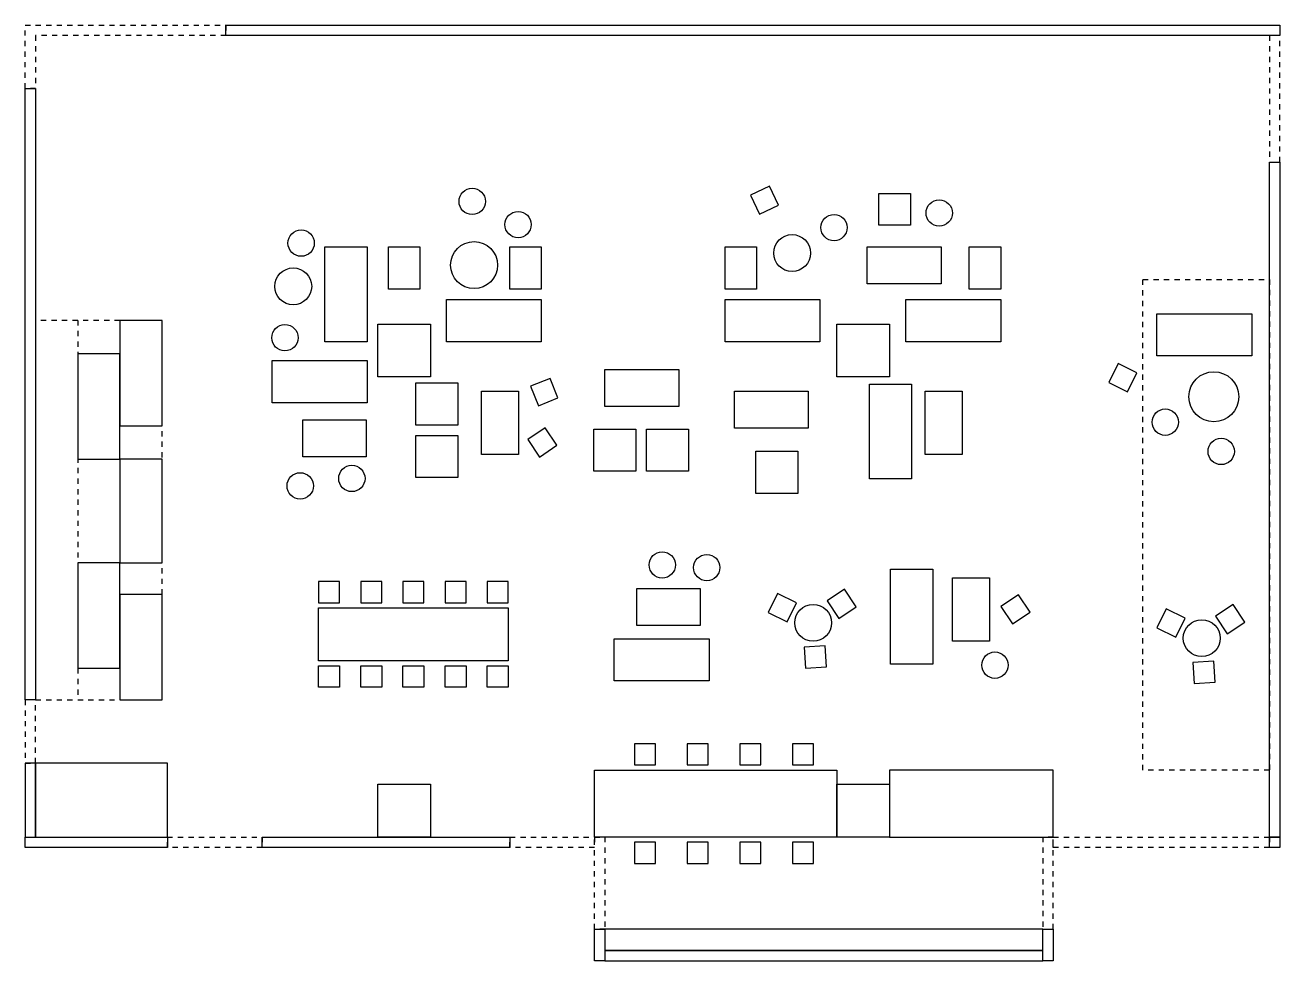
# Model space of a CAD drawing. Header units: metres. Extents: x 80 to 103.8, y -11.2 to 6.6.
import ezdxf

# ---------------------------------------------------------------- set-up
doc = ezdxf.new("R2010")
doc.units = ezdxf.units.M
doc.linetypes.add('Dashed', pattern=[0.01, 0.005, -0.005])
for name, color, linetype, true_color in [('墙体', 1, 'Continuous', 0xff0000), ('桌子', 100, 'Continuous', 0x00ff32), ('椅子', 160, 'Continuous', 0x004cff)]:
    doc.layers.add(name, color=color, linetype=linetype, true_color=true_color)
doc.layers.add('虚线', color=7, linetype='Dashed')

msp = doc.modelspace()

# ---------------------------------------------------------------- linework, layer by layer
at = {"layer": '墙体'}
for points in [[(83.798, 6.556), (103.798, 6.556), (103.798, 6.356), (83.798, 6.356)], [(80.186, -6.244), (79.986, -6.244), (79.986, 5.356), (80.186, 5.356)], [(103.798, 3.956), (103.798, -8.844), (103.598, -8.844), (103.598, 3.956)], [(86.68, 0.882), (87.68, 0.882), (87.68, -0.118), (86.68, -0.118)], [(95.388, 0.882), (96.388, 0.882), (96.388, -0.118), (95.388, -0.118)], [(80.186, -8.844), (80.186, -7.444), (79.986, -7.444), (79.986, -8.844)], [(86.68, -8.844), (86.68, -7.844), (87.68, -7.844), (87.68, -8.844)], [(95.388, -7.844), (96.388, -7.844), (96.388, -8.844), (95.388, -8.844)], [(79.986, -8.844), (82.686, -8.844), (82.686, -9.044), (79.986, -9.044)], [(84.486, -8.844), (89.186, -8.844), (89.186, -9.044), (84.486, -9.044)], [(103.598, -8.844), (103.798, -8.844), (103.798, -9.044), (103.598, -9.044)], [(90.79, -10.593), (90.99, -10.593), (90.99, -11.193), (90.79, -11.193)], [(99.298, -10.593), (99.498, -10.593), (99.498, -11.193), (99.298, -11.193)], [(99.298, -10.993), (90.99, -10.993), (90.99, -11.193), (99.298, -11.193)]]:
    msp.add_lwpolyline(points, close=True, dxfattribs=at)
at = {"layer": '桌子'}
for points in [[(97.368, 2.35), (97.368, 1.65), (95.968, 1.65), (95.968, 2.35)], [(92.39, 0.022), (92.39, -0.678), (90.99, -0.678), (90.99, 0.022)], [(89.348, -0.389), (89.348, -1.589), (88.648, -1.589), (88.648, -0.389)], [(94.847, -0.389), (94.847, -1.089), (93.447, -1.089), (93.447, -0.389)], [(97.769, -0.389), (97.769, -1.589), (97.069, -1.589), (97.069, -0.389)], [(85.258, -0.93), (86.458, -0.93), (86.458, -1.63), (85.258, -1.63)], [(98.285, -3.927), (98.285, -5.127), (97.585, -5.127), (97.585, -3.927)], [(91.598, -4.13), (92.798, -4.13), (92.798, -4.83), (91.598, -4.83)], [(85.555, -5.499), (85.555, -4.499), (89.155, -4.499), (89.155, -5.499)], [(80.186, -8.844), (82.686, -8.844), (82.686, -7.444), (80.186, -7.444)], [(90.79, -8.844), (90.79, -7.573), (95.388, -7.573), (95.388, -8.844)], [(96.388, -8.844), (99.498, -8.844), (99.498, -7.573), (96.388, -7.573)], [(90.99, -10.593), (90.99, -10.993), (99.298, -10.993), (99.298, -10.593)]]:
    msp.add_lwpolyline(points, close=True, dxfattribs=at)
for centre, radius in [((88.507, 2.003), 0.446), ((94.542, 2.233), 0.35), ((85.075, 1.601), 0.35), ((102.545, -0.492), 0.474), ((94.941, -4.781), 0.35), ((102.315, -5.072), 0.35)]:
    msp.add_circle(centre, radius, dxfattribs=at)
at = {"layer": '椅子'}
for points in [[(94.112, 3.501), (93.751, 3.328), (93.924, 2.967), (94.284, 3.14)], [(96.189, 3.361), (96.789, 3.361), (96.789, 2.761), (96.189, 2.761)], [(85.675, 2.35), (86.475, 2.35), (86.475, 0.55), (85.675, 0.55)], [(86.88, 2.35), (87.48, 2.35), (87.48, 1.55), (86.88, 1.55)], [(89.182, 2.35), (89.782, 2.35), (89.782, 1.55), (89.182, 1.55)], [(93.269, 2.35), (93.869, 2.35), (93.869, 1.55), (93.269, 1.55)], [(97.902, 2.35), (98.502, 2.35), (98.502, 1.55), (97.902, 1.55)], [(87.982, 1.35), (89.782, 1.35), (89.782, 0.55), (87.982, 0.55)], [(93.269, 1.35), (95.069, 1.35), (95.069, 0.55), (93.269, 0.55)], [(96.702, 1.35), (98.502, 1.35), (98.502, 0.55), (96.702, 0.55)], [(81.786, -1.044), (82.586, -1.044), (82.586, 0.956), (81.786, 0.956)], [(101.465, 1.082), (103.265, 1.082), (103.265, 0.282), (101.465, 0.282)], [(80.986, -1.676), (81.786, -1.676), (81.786, 0.324), (80.986, 0.324)], [(84.675, 0.193), (86.475, 0.193), (86.475, -0.607), (84.675, -0.607)], [(100.727, 0.137), (100.55, -0.221), (100.909, -0.398), (101.086, -0.04)], [(87.401, -1.03), (87.401, -0.23), (88.201, -0.23), (88.201, -1.03)], [(89.949, -0.144), (89.578, -0.294), (89.727, -0.665), (90.098, -0.516)], [(96.809, -0.252), (96.809, -2.052), (96.009, -2.052), (96.009, -0.252)], [(90.079, -1.414), (89.857, -1.081), (89.524, -1.303), (89.746, -1.636)], [(90.779, -1.106), (91.579, -1.106), (91.579, -1.906), (90.779, -1.906)], [(91.776, -1.106), (92.576, -1.106), (92.576, -1.906), (91.776, -1.906)], [(87.401, -2.027), (87.401, -1.227), (88.201, -1.227), (88.201, -2.027)], [(93.851, -1.527), (94.651, -1.527), (94.651, -2.327), (93.851, -2.327)], [(81.786, -3.644), (82.586, -3.644), (82.586, -1.676), (81.786, -1.676)], [(80.986, -5.644), (81.786, -5.644), (81.786, -3.644), (80.986, -3.644)], [(97.211, -3.762), (97.211, -5.562), (96.411, -5.562), (96.411, -3.762)], [(85.555, -4.399), (85.955, -4.399), (85.955, -3.999), (85.555, -3.999)], [(86.355, -4.399), (86.755, -4.399), (86.755, -3.999), (86.355, -3.999)], [(87.155, -4.399), (87.555, -4.399), (87.555, -3.999), (87.155, -3.999)], [(87.955, -4.399), (88.355, -4.399), (88.355, -3.999), (87.955, -3.999)], [(88.755, -4.399), (89.155, -4.399), (89.155, -3.999), (88.755, -3.999)], [(81.786, -6.244), (82.586, -6.244), (82.586, -4.244), (81.786, -4.244)], [(94.267, -4.225), (94.09, -4.584), (94.449, -4.761), (94.626, -4.402)], [(95.759, -4.475), (95.537, -4.142), (95.204, -4.364), (95.426, -4.697)], [(99.058, -4.58), (98.836, -4.248), (98.503, -4.47), (98.725, -4.802)], [(101.642, -4.516), (101.464, -4.875), (101.823, -5.052), (102, -4.694)], [(103.133, -4.767), (102.911, -4.434), (102.578, -4.656), (102.8, -4.989)], [(91.168, -5.084), (92.968, -5.084), (92.968, -5.884), (91.168, -5.884)], [(94.796, -5.642), (95.195, -5.616), (95.169, -5.217), (94.77, -5.243)], [(85.555, -5.599), (85.955, -5.599), (85.955, -5.999), (85.555, -5.999)], [(86.355, -5.599), (86.755, -5.599), (86.755, -5.999), (86.355, -5.999)], [(87.155, -5.599), (87.555, -5.599), (87.555, -5.999), (87.155, -5.999)], [(87.955, -5.599), (88.355, -5.599), (88.355, -5.999), (87.955, -5.999)], [(88.755, -5.599), (89.155, -5.599), (89.155, -5.999), (88.755, -5.999)], [(102.171, -5.933), (102.57, -5.907), (102.544, -5.508), (102.145, -5.534)], [(91.548, -7.073), (91.548, -7.473), (91.948, -7.473), (91.948, -7.073)], [(92.548, -7.073), (92.548, -7.473), (92.948, -7.473), (92.948, -7.073)], [(93.548, -7.073), (93.548, -7.473), (93.948, -7.473), (93.948, -7.073)], [(94.548, -7.073), (94.548, -7.473), (94.948, -7.473), (94.948, -7.073)], [(91.548, -8.944), (91.548, -9.344), (91.948, -9.344), (91.948, -8.944)], [(92.548, -8.944), (92.548, -9.344), (92.948, -9.344), (92.948, -8.944)], [(93.548, -8.944), (93.548, -9.344), (93.948, -9.344), (93.948, -8.944)], [(94.548, -8.944), (94.548, -9.344), (94.948, -9.344), (94.948, -8.944)]]:
    msp.add_lwpolyline(points, close=True, dxfattribs=at)
for centre in [(88.471, 3.212), (97.333, 2.992), (89.341, 2.772), (95.337, 2.715), (85.225, 2.421), (84.918, 0.627), (101.623, -0.975), (102.684, -1.53), (86.187, -2.043), (85.207, -2.184), (92.078, -3.683), (92.921, -3.734), (98.391, -5.584)]:
    msp.add_circle(centre, 0.25, dxfattribs=at)
at = {"layer": '虚线'}
for p, q in [((99.498, -8.844), (99.298, -8.844)), ((99.298, -8.844), (99.298, -10.593)), ((99.498, -10.593), (99.498, -8.844)), ((99.298, -10.593), (99.498, -10.593))]:
    msp.add_line(p, q, dxfattribs=at)
for points in [[(79.986, 5.356), (79.986, 6.556), (83.798, 6.556), (83.798, 6.356), (80.186, 6.356), (80.186, 5.356)], [(103.798, 3.956), (103.798, 6.356), (103.598, 6.356), (103.598, 3.956)], [(103.598, 1.732), (103.598, -7.573), (101.198, -7.573), (101.198, 1.732)], [(80.186, -6.244), (82.586, -6.244), (82.586, 0.956), (80.186, 0.956)], [(80.186, -7.444), (80.186, -6.244), (79.986, -6.244), (79.986, -7.444)], [(82.686, -8.844), (84.486, -8.844), (84.486, -9.044), (82.686, -9.044)], [(89.186, -8.844), (90.79, -8.844), (90.79, -9.044), (89.186, -9.044)], [(90.79, -10.593), (90.79, -8.844), (90.99, -8.844), (90.99, -10.593)], [(99.498, -8.844), (103.598, -8.844), (103.598, -9.044), (99.498, -9.044)]]:
    msp.add_lwpolyline(points, close=True, dxfattribs=at)
msp.add_lwpolyline([(80.986, 0.956), (80.986, -6.244)], dxfattribs=at)

doc.saveas('drawing.dxf')
